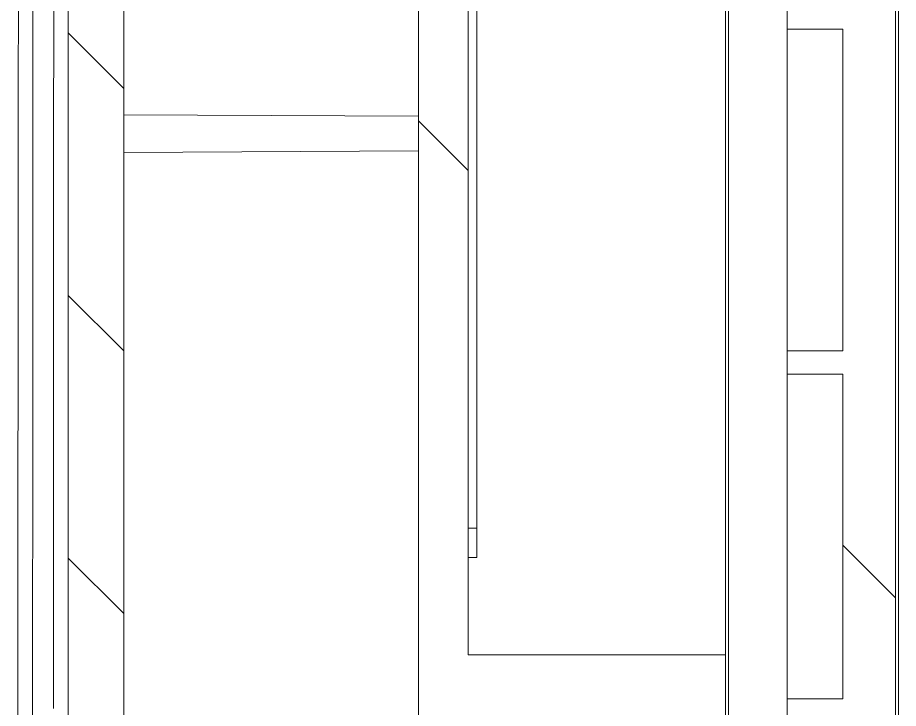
# Model space of a CAD drawing. Header units: inches. Extents: x 0 to 40, y 35.9 to 64.1.
# Drawn here: x 12.101 to 14.129, y 43.93 to 45.521 of the extents above; entities that cross this region are included whole.
import ezdxf

# ---------------------------------------------------------------- set-up
doc = ezdxf.new("R2010")
doc.units = ezdxf.units.IN
doc.header["$MEASUREMENT"] = 0
doc.layers.add('1', color=7, linetype='Continuous')
doc.layers.add('2', color=7, linetype='Continuous')

# ---------------------------------------------------------------- blocks, each defined once
blk = doc.blocks.new('block 230')
at = {"layer": '1', "color": 143, "lineweight": 18, "true_color": 0x66b2cc}
blk.add_lwpolyline([(13.1586, 46.7143), (13.1586, 44.3451)], dxfattribs=at)
blk = doc.blocks.new('block 277')
at = {"layer": '1', "color": 7, "lineweight": 18, "true_color": 0xffffff}
blk.add_lwpolyline([(14.1224, 43.5103), (14.1224, 47.3009)], dxfattribs=at)
blk = doc.blocks.new('block 295')
at = {"layer": '1', "color": 7, "lineweight": 18, "true_color": 0xffffff}
blk.add_lwpolyline([(13.8733, 45.4936), (13.8733, 45.5475)], dxfattribs=at)
blk = doc.blocks.new('block 296')
at = {"layer": '1', "color": 7, "lineweight": 18, "true_color": 0xffffff}
blk.add_lwpolyline([(13.8733, 45.4936), (14.0012, 45.4936)], dxfattribs=at)
blk = doc.blocks.new('block 297')
at = {"layer": '1', "color": 7, "lineweight": 18, "true_color": 0xffffff}
blk.add_lwpolyline([(14.0012, 45.4936), (14.0012, 44.7532)], dxfattribs=at)
blk = doc.blocks.new('block 298')
at = {"layer": '1', "color": 7, "lineweight": 18, "true_color": 0xffffff}
blk.add_lwpolyline([(13.8733, 44.7532), (14.0012, 44.7532)], dxfattribs=at)
blk = doc.blocks.new('block 299')
at = {"layer": '1', "color": 7, "lineweight": 18, "true_color": 0xffffff}
blk.add_lwpolyline([(13.8733, 44.6994), (13.8733, 44.7532)], dxfattribs=at)
blk = doc.blocks.new('block 300')
at = {"layer": '1', "color": 7, "lineweight": 18, "true_color": 0xffffff}
blk.add_lwpolyline([(13.8733, 44.6994), (14.0012, 44.6994)], dxfattribs=at)
blk = doc.blocks.new('block 301')
at = {"layer": '1', "color": 7, "lineweight": 18, "true_color": 0xffffff}
blk.add_lwpolyline([(14.0012, 44.6994), (14.0012, 43.9522)], dxfattribs=at)
blk = doc.blocks.new('block 302')
at = {"layer": '1', "color": 7, "lineweight": 18, "true_color": 0xffffff}
blk.add_lwpolyline([(13.8733, 43.9522), (14.0012, 43.9522)], dxfattribs=at)
blk = doc.blocks.new('block 303')
at = {"layer": '1', "color": 7, "lineweight": 18, "true_color": 0xffffff}
blk.add_lwpolyline([(13.8733, 43.8984), (13.8733, 43.9522)], dxfattribs=at)
blk = doc.blocks.new('block 323')
at = {"layer": '1', "color": 143, "lineweight": 18, "true_color": 0x66b2cc}
blk.add_lwpolyline([(13.024, 47.1901), (13.024, 43.8693)], dxfattribs=at)
blk = doc.blocks.new('block 333')
at = {"layer": '1', "color": 143, "lineweight": 18, "true_color": 0x66b2cc}
blk.add_lwpolyline([(13.1384, 47.006), (13.1384, 44.0533)], dxfattribs=at)
blk = doc.blocks.new('block 334')
at = {"layer": '1', "color": 143, "lineweight": 18, "true_color": 0x66b2cc}
blk.add_lwpolyline([(13.1384, 44.0533), (13.7307, 44.0533)], dxfattribs=at)
blk = doc.blocks.new('block 335')
at = {"layer": '1', "color": 143, "lineweight": 18, "true_color": 0x66b2cc}
blk.add_lwpolyline([(13.7307, 44.0533), (13.7307, 43.8344)], dxfattribs=at)
blk = doc.blocks.new('block 424')
at = {"layer": '1', "color": 43, "lineweight": 18, "true_color": 0xccb266}
blk.add_lwpolyline([(14.1291, 43.6314), (14.1291, 47.1798)], dxfattribs=at)
blk = doc.blocks.new('block 428')
at = {"layer": '1', "color": 43, "lineweight": 18, "true_color": 0xccb266}
blk.add_lwpolyline([(13.7375, 43.9085), (13.7375, 47.1509)], dxfattribs=at)
blk = doc.blocks.new('block 433')
at = {"layer": '1', "color": 143, "lineweight": 18, "true_color": 0x66b2cc}
blk.add_lwpolyline([(13.7307, 47.006), (13.7307, 44.0533)], dxfattribs=at)
blk = doc.blocks.new('block 434')
at = {"layer": '1', "color": 143, "lineweight": 18, "true_color": 0x66b2cc}
blk.add_lwpolyline([(13.1586, 44.2777), (13.1384, 44.2777)], dxfattribs=at)
blk = doc.blocks.new('block 439')
at = {"layer": '1', "color": 143, "lineweight": 18, "true_color": 0x66b2cc}
blk.add_lwpolyline([(13.1384, 44.3451), (13.1586, 44.3451)], dxfattribs=at)
blk = doc.blocks.new('block 441')
at = {"layer": '1', "color": 143, "lineweight": 18, "true_color": 0x66b2cc}
blk.add_lwpolyline([(13.1586, 44.3451), (13.1586, 44.2777)], dxfattribs=at)
blk = doc.blocks.new('block 454')
at = {"layer": '1', "color": 7, "lineweight": 18, "true_color": 0xffffff}
blk.add_lwpolyline([(13.8733, 45.4936), (13.8733, 44.7532)], dxfattribs=at)
blk = doc.blocks.new('block 456')
at = {"layer": '1', "color": 7, "lineweight": 18, "true_color": 0xffffff}
blk.add_lwpolyline([(13.8733, 44.6994), (13.8733, 43.9522)], dxfattribs=at)
blk = doc.blocks.new('block 720')
at = {"layer": '1', "lineweight": 0}
for points in [[(14.0012, 43.5114), (14.1224, 43.5103), (14.1224, 47.3009)], [(13.8733, 45.5475), (13.8733, 45.4936), (14.0012, 45.4936), (14.0012, 44.7532), (13.8733, 44.7532), (13.8733, 44.6994), (14.0012, 44.6994), (14.0012, 43.9522), (13.8733, 43.9522), (13.8733, 43.8984), (14.0012, 43.8984), (14.0012, 43.8075), (13.8733, 43.8075), (13.8733, 43.7469), (14.0012, 43.7402), (14.0012, 43.5114), (14.0012, 43.5114)], [(14.1224, 44.1847), (14.0012, 44.3059)]]:
    blk.add_lwpolyline(points, dxfattribs=at)
blk = doc.blocks.new('block 723')
at = {"layer": '1', "lineweight": 0}
blk.add_lwpolyline([(13.1384, 45.1686), (13.024, 45.2831)], dxfattribs=at)
blk.add_open_spline([(13.024, 43.8693), (13.024, 43.8326), (13.0534, 43.8026), (13.0901, 43.802), (13.0901, 43.802), (13.7105, 43.7912), (13.7105, 43.7912), (13.7105, 43.7912), (13.7105, 43.6777), (13.7105, 43.6777), (13.7105, 43.6777), (13.6702, 43.6777), (13.6702, 43.6777), (13.6702, 43.6777), (13.6702, 43.6307), (13.6702, 43.6307), (13.6702, 43.6307), (13.7105, 43.6307), (13.7105, 43.6307), (13.7105, 43.6307), (13.7105, 42.9381), (13.7105, 42.9381), (13.7105, 42.9381), (13.8115, 42.9381), (13.8115, 42.9381), (13.8115, 42.9381), (13.8115, 43.6449), (13.8115, 43.6449), (13.8115, 43.6449), (13.7913, 43.6449), (13.7913, 43.6449), (13.7913, 43.6449), (13.7913, 43.8344), (13.7913, 43.8344), (13.7913, 43.8344), (13.7307, 43.8344), (13.7307, 43.8344), (13.7307, 43.8344), (13.7307, 44.0533), (13.7307, 44.0533), (13.7307, 44.0533), (13.1384, 44.0533), (13.1384, 44.0533), (13.1384, 44.0533), (13.1384, 47.0061), (13.1384, 47.0061), (13.1384, 47.0061), (13.7307, 47.0061), (13.7307, 47.0061), (13.7307, 47.0061), (13.7307, 47.2249), (13.7307, 47.2249), (13.7307, 47.2249), (13.7913, 47.2249), (13.7913, 47.2249), (13.7913, 47.2249), (13.7913, 47.4942), (13.7913, 47.4942), (13.7913, 47.4942), (13.6702, 47.4942), (13.6702, 47.4942), (13.6702, 47.4942), (13.6702, 47.3932), (13.6702, 47.3932), (13.6702, 47.3932), (13.7105, 47.3932), (13.7105, 47.3932), (13.7105, 47.3932), (13.7105, 47.2682), (13.7105, 47.2682), (13.7105, 47.2682), (13.0901, 47.2574), (13.0901, 47.2574), (13.0534, 47.2568), (13.024, 47.2268), (13.024, 47.1901), (13.024, 47.1901), (13.024, 43.8693), (13.024, 43.8693), (13.024, 43.8693), (13.024, 43.8693), (13.024, 43.8693)], degree=3, knots=[0, 0, 0, 0, 1, 1, 1, 2, 2, 2, 3, 3, 3, 4, 4, 4, 5, 5, 5, 6, 6, 6, 7, 7, 7, 8, 8, 8, 9, 9, 9, 10, 10, 10, 11, 11, 11, 12, 12, 12, 13, 13, 13, 14, 14, 14, 15, 15, 15, 16, 16, 16, 17, 17, 17, 18, 18, 18, 19, 19, 19, 20, 20, 20, 21, 21, 21, 22, 22, 22, 23, 23, 23, 24, 24, 24, 25, 25, 25, 26, 26, 26, 27, 27, 27, 27], dxfattribs=at)
blk = doc.blocks.new('block 909')
at = {"layer": '2', "color": 7, "lineweight": 18, "true_color": 0xffffff}
blk.add_lwpolyline([(12.1044, 47.6816), (12.1006, 43.2365)], dxfattribs=at)
blk = doc.blocks.new('block 924')
at = {"layer": '2', "color": 7, "lineweight": 18, "true_color": 0xffffff}
blk.add_lwpolyline([(12.2172, 48.1011), (12.2172, 42.9706)], dxfattribs=at)
blk = doc.blocks.new('block 934')
at = {"layer": '2', "color": 7, "lineweight": 18, "true_color": 0xffffff}
blk.add_lwpolyline([(12.3451, 48.1709), (12.3451, 42.9047)], dxfattribs=at)
blk = doc.blocks.new('block 969')
at = {"layer": '2', "color": 7, "lineweight": 18, "true_color": 0xffffff}
blk.add_lwpolyline([(13.024, 45.2934), (12.3451, 45.2969)], dxfattribs=at)
blk = doc.blocks.new('block 973')
at = {"layer": '2', "color": 7, "lineweight": 18, "true_color": 0xffffff}
blk.add_lwpolyline([(12.3451, 45.2103), (13.024, 45.2139)], dxfattribs=at)
blk = doc.blocks.new('block 1547')
at = {"layer": '2', "color": 7, "lineweight": 18, "true_color": 0xffffff}
blk.add_lwpolyline([(12.1833, 43.9302), (12.1833, 44.0001), (12.1833, 44.0701), (12.1833, 44.1402), (12.1833, 44.2105), (12.1833, 44.2808), (12.1834, 44.3513), (12.1834, 44.4219), (12.1834, 44.4925), (12.1834, 44.5633), (12.1834, 44.6341), (12.1835, 44.705), (12.1835, 44.776), (12.1835, 44.8471), (12.1835, 44.9182), (12.1835, 44.9894), (12.1836, 45.0606), (12.1836, 45.1319), (12.1836, 45.2032), (12.1836, 45.2745), (12.1836, 45.3459), (12.1837, 45.4173), (12.1837, 45.4887), (12.1837, 45.5601)], dxfattribs=at)
blk = doc.blocks.new('block 1553')
at = {"layer": '2', "color": 7, "lineweight": 18, "true_color": 0xffffff}
blk.add_lwpolyline([(12.1361, 45.5761), (12.136, 45.5059), (12.136, 45.4358), (12.136, 45.3656), (12.1359, 45.2955), (12.1359, 45.2253), (12.1358, 45.1551), (12.1358, 45.0849), (12.1358, 45.0146), (12.1357, 44.9443), (12.1357, 44.874), (12.1356, 44.8037), (12.1356, 44.7333), (12.1356, 44.6628), (12.1355, 44.5924), (12.1355, 44.5218), (12.1355, 44.4512), (12.1354, 44.3805), (12.1354, 44.3098), (12.1353, 44.239), (12.1353, 44.1681), (12.1353, 44.0972), (12.1352, 44.0261), (12.1352, 43.955), (12.1351, 43.8838)], dxfattribs=at)
blk = doc.blocks.new('block 1898')
at = {"layer": '2', "lineweight": 0}
for points in [[(12.3451, 45.3576), (12.2172, 45.4854)], [(12.3451, 44.7531), (12.2172, 44.881)], [(12.3451, 44.1486), (12.2172, 44.2765)]]:
    blk.add_lwpolyline(points, dxfattribs=at)

msp = doc.modelspace()

# ---------------------------------------------------------------- block references
at = {"layer": '1'}
for name in ['block 723', 'block 720', 'block 277', 'block 323', 'block 424', 'block 428', 'block 333', 'block 433', 'block 230', 'block 295', 'block 296', 'block 454', 'block 297', 'block 298', 'block 299', 'block 300', 'block 456', 'block 301', 'block 439', 'block 441', 'block 434', 'block 334', 'block 335', 'block 302', 'block 303']:
    msp.add_blockref(name, (0, 0), dxfattribs=at)
at = {"layer": '2'}
for name in ['block 1898', 'block 934', 'block 924', 'block 909', 'block 1553', 'block 1547', 'block 969', 'block 973']:
    msp.add_blockref(name, (0, 0), dxfattribs=at)

doc.saveas('drawing.dxf')
